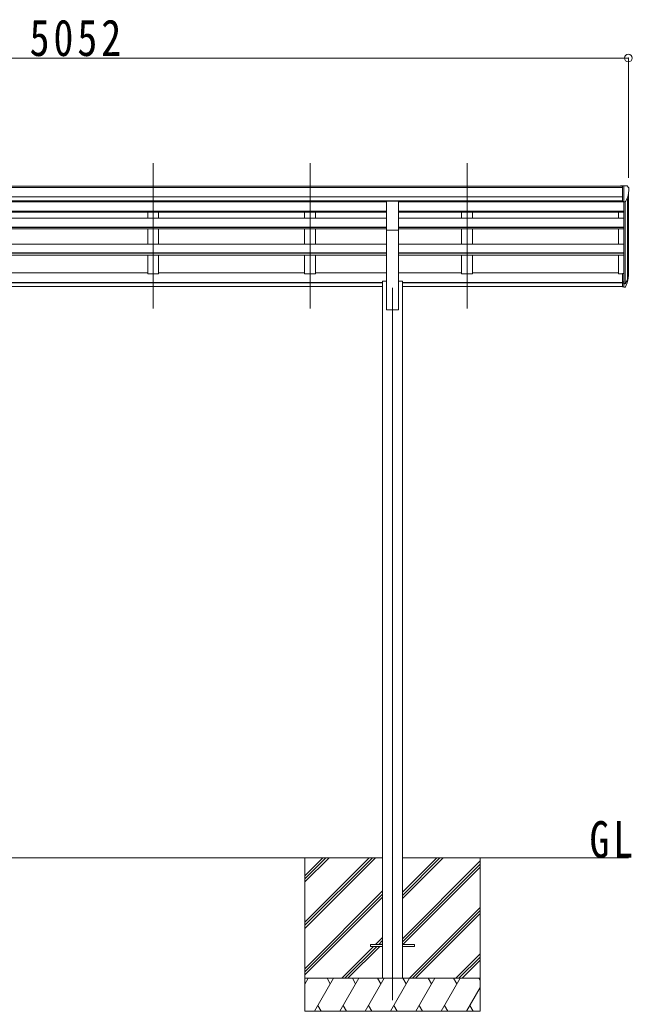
# Model space of a CAD drawing. Units: millimetres at full size, sheet at 1:35; details may follow other scales. Extents: x -9783 to 9892, y -6828 to 6752.
# Drawn here: x 3372 to 6165, y -4399 to 124 of the extents above; entities that cross this region are included whole.
import ezdxf

# ---------------------------------------------------------------- set-up
doc = ezdxf.new("R2010")
doc.units = ezdxf.units.MM
doc.header["$LTSCALE"] = 35
doc.header["$PDMODE"] = 32
doc.header["$PDSIZE"] = 35
for name, color, linetype, lineweight in [('0-0_0', 7, 'Continuous', 9), ('0-1_本体', 4, 'Continuous', 9), ('0-2_部品', 7, 'Continuous', 9), ('0-8_PARTS2', 2, 'Continuous', 9), ('0-A_寸法', 6, 'Continuous', 9)]:
    doc.layers.add(name, color=color, linetype=linetype, lineweight=lineweight)
doc.styles.add('ＭＳ ゴシック', font='')
doc.styles.get('ＭＳ ゴシック').set_extended_font_data('MS Gothic')

msp = doc.modelspace()

# ---------------------------------------------------------------- linework, layer by layer
at = {"layer": '0-0_0'}
for p, q in [((2217.16, -3699.12), (5026.76, -3699.12)), ((4671.96, -3699.12), (4671.96, -4399.12)), ((4671.96, -3993.3), (4966.14, -3699.12)), ((4671.96, -4007.44), (4980.28, -3699.12)), ((4671.96, -4021.58), (4994.42, -3699.12)), ((4671.96, -3809.45), (4782.29, -3699.12)), ((4671.96, -3795.31), (4768.15, -3699.12)), ((4671.96, -3781.17), (4754, -3699.12)), ((5117.16, -3699.12), (6147.96, -3699.12)), ((5117.16, -3884.75), (5302.79, -3699.12)), ((5117.16, -3870.61), (5288.65, -3699.12)), ((5117.16, -3856.46), (5274.5, -3699.12)), ((5471.96, -3699.12), (5471.96, -4399.12)), ((5117.16, -4068.6), (5471.96, -3713.8)), ((5117.16, -4082.74), (5471.96, -3727.94)), ((5119.42, -4094.62), (5471.96, -3742.08)), ((4671.96, -4205.43), (5026.76, -3850.63)), ((4671.96, -4219.57), (5026.76, -3864.77)), ((4671.96, -4233.71), (5026.76, -3878.91)), ((5148.76, -4249.12), (5471.96, -3925.93)), ((5162.91, -4249.12), (5471.96, -3940.07)), ((5177.05, -4249.12), (5471.96, -3954.21)), ((4994.9, -4094.62), (5026.76, -4062.76)), ((4840.4, -4249.12), (4985.9, -4103.62)), ((4854.54, -4249.12), (5000.04, -4103.62)), ((4868.68, -4249.12), (5014.18, -4103.62)), ((5009.04, -4094.62), (5026.76, -4076.9)), ((5023.18, -4094.62), (5026.76, -4091.05)), ((5360.9, -4249.12), (5471.96, -4138.06)), ((5375.04, -4249.12), (5471.96, -4152.2)), ((5389.18, -4249.12), (5471.96, -4166.35)), ((5471.96, -4249.12), (4671.96, -4249.12)), ((4671.96, -4276.62), (4687.84, -4249.12)), ((4716.7, -4399.12), (4803.31, -4249.12)), ((4788.31, -4275.1), (4773.31, -4249.12)), ((4832.17, -4399.12), (4918.78, -4249.12)), ((4903.77, -4275.1), (4888.77, -4249.12)), ((4947.64, -4399.12), (5034.25, -4249.12)), ((5019.25, -4275.1), (5004.24, -4249.12)), ((5063.11, -4399.12), (5149.72, -4249.12)), ((5134.72, -4275.1), (5119.71, -4249.12)), ((5178.58, -4399.12), (5265.19, -4249.12)), ((5250.19, -4275.1), (5235.19, -4249.12)), ((5294.05, -4399.12), (5380.66, -4249.12)), ((5350.66, -4249.12), (5365.66, -4275.1)), ((5466.13, -4249.12), (5471.96, -4259.22)), ((5409.52, -4399.12), (5471.96, -4290.98)), ((4731.7, -4373.14), (4746.7, -4399.12)), ((4847.17, -4373.14), (4862.17, -4399.12)), ((4962.64, -4373.14), (4977.64, -4399.12)), ((5078.11, -4373.14), (5093.11, -4399.12)), ((5193.58, -4373.14), (5208.58, -4399.12)), ((5309.05, -4373.14), (5324.05, -4399.12)), ((5424.52, -4373.14), (5439.52, -4399.12)), ((4671.96, -4399.12), (5471.96, -4399.12))]:
    msp.add_line(p, q, dxfattribs=at)
at = {"layer": '0-1_本体'}
for p, q in [((1122.46, -635), (6121.46, -635)), ((1122.46, -640.35), (6121.46, -640.35)), ((6147.96, -1035.99), (6147.96, -671.75)), ((1122.46, -683.87), (6121.46, -683.88)), ((1122.46, -701.55), (6121.46, -701.55)), ((2199.46, -703.92), (5044.46, -703.92)), ((2199.46, -706.39), (5044.46, -706.39)), ((3954.96, -703.92), (3954.96, -706.39)), ((4004.96, -703.92), (4004.96, -706.39)), ((4670.96, -703.92), (4670.96, -706.39)), ((4720.96, -703.92), (4720.96, -706.39)), ((5099.46, -704.04), (6121.46, -704.04)), ((5099.46, -706.39), (6127.96, -706.39)), ((5386.96, -703.92), (5386.96, -706.39)), ((5436.96, -703.92), (5436.96, -706.39)), ((6127.96, -706.38), (6127.96, -1033.82)), ((6133.96, -705.9), (6133.96, -1078.26)), ((6143.67, -690.55), (6143.67, -1060.26)), ((2199.46, -748.58), (5044.46, -748.58)), ((2199.46, -749.97), (5044.46, -749.97)), ((2199.46, -753.67), (5044.46, -753.67)), ((3954.96, -753.67), (3954.96, -780.91)), ((4004.96, -753.67), (4004.96, -780.91)), ((4670.96, -753.67), (4670.96, -780.91)), ((4720.96, -753.67), (4720.96, -780.91)), ((5099.46, -748.58), (6127.96, -748.58)), ((5099.46, -749.97), (6127.96, -749.97)), ((5099.46, -753.67), (6127.96, -753.67)), ((5386.96, -753.67), (5386.96, -780.91)), ((5436.96, -753.67), (5436.96, -780.91)), ((6102.96, -780.91), (6102.96, -753.67)), ((2199.46, -780.91), (5044.46, -780.91)), ((5099.46, -780.91), (6127.96, -780.91)), ((2199.46, -821.64), (5044.46, -821.64)), ((2199.46, -823.12), (5044.46, -823.12)), ((2199.46, -829.93), (5044.46, -829.93)), ((3954.96, -829.93), (3954.96, -899.42)), ((4004.96, -829.93), (4004.96, -899.42)), ((4670.96, -829.93), (4670.96, -899.42)), ((4720.96, -829.93), (4720.96, -899.42)), ((5044.46, -1199.12), (5044.46, -835.18)), ((5099.46, -821.64), (6127.96, -821.64)), ((5099.46, -823.12), (6127.96, -823.12)), ((5099.46, -829.93), (6127.96, -829.93)), ((5099.46, -1199.12), (5099.46, -835.18)), ((5386.96, -829.93), (5386.96, -899.42)), ((5436.96, -829.93), (5436.96, -899.42)), ((6102.96, -899.42), (6102.96, -829.93)), ((2199.46, -899.42), (5044.46, -899.42)), ((5099.46, -899.42), (6127.96, -899.42)), ((2199.46, -938.74), (5044.46, -938.74)), ((2199.46, -940.22), (5044.46, -940.22)), ((2199.46, -949.69), (5044.46, -949.69)), ((3954.96, -949.69), (3954.96, -1034.65)), ((4670.96, -949.69), (4670.96, -1034.65)), ((5099.46, -938.74), (6127.96, -938.74)), ((5099.46, -940.22), (6127.96, -940.22)), ((5099.46, -949.69), (6127.96, -949.69)), ((5386.96, -949.69), (5386.96, -1034.65)), ((6102.96, -1034.65), (6102.96, -949.69)), ((3288.96, -1029.85), (3954.96, -1029.85)), ((4004.96, -1029.85), (4670.96, -1029.85)), ((4720.96, -1029.85), (5044.46, -1029.85)), ((5099.46, -1029.85), (5386.96, -1029.85)), ((5436.96, -1029.85), (6102.96, -1029.85)), ((6121.46, -1034.65), (6102.96, -1034.65)), ((2216.96, -1074.16), (5026.96, -1074.16)), ((2216.96, -1075.54), (5026.96, -1075.54)), ((5026.96, -1069.12), (5044.46, -1069.12)), ((5026.96, -1069.12), (5026.96, -4249.12)), ((5099.46, -1069.12), (5116.96, -1069.12)), ((5116.96, -1069.12), (5116.96, -4249.12)), ((5116.96, -1074.16), (6121.46, -1074.16)), ((5116.96, -1075.54), (6121.46, -1075.54)), ((2216.96, -1092.71), (5026.96, -1092.71)), ((5116.96, -1092.71), (6121.46, -1092.71)), ((5044.46, -1199.12), (5099.46, -1199.12))]:
    msp.add_line(p, q, dxfattribs=at)
for points in [[(4004.96, -949.69), (4004.96, -1034.65), (3954.96, -1034.65)], [(4720.96, -949.69), (4720.96, -1034.65), (4670.96, -1034.65)], [(5436.96, -949.69), (5436.96, -1034.65), (5386.96, -1034.65)]]:
    msp.add_lwpolyline(points, dxfattribs=at)
at = {"layer": '0-2_部品'}
for p, q in [((6121.46, -633.39), (6111.46, -633.48)), ((6111.46, -635), (6111.46, -633.48)), ((6121.46, -705.38), (6121.46, -633.39)), ((6139.96, -633.39), (6121.46, -633.39)), ((6127.96, -706.38), (6127.96, -633.39)), ((6139.96, -633.39), (6142.29, -633.54)), ((6143.05, -633.96), (6147.11, -639.77)), ((6149.96, -642.77), (6149.96, -643.39)), ((5044.46, -703.26), (5099.46, -703.26)), ((5044.46, -835.33), (5044.46, -703.26)), ((5099.46, -835.33), (5099.46, -703.26)), ((6121.46, -705.38), (6127.96, -705.38)), ((6127.96, -706.38), (6133.17, -706.06)), ((6135.58, -704.57), (6144.86, -688.5)), ((5044.46, -835.33), (5099.46, -835.33)), ((6121.46, -1033.82), (6121.46, -1094.89)), ((6121.46, -1033.82), (6127.96, -1033.82)), ((6127.96, -1033.82), (6127.96, -1095.71)), ((6121.46, -1072.13), (6127.96, -1072.13)), ((6121.46, -1077.53), (6127.96, -1077.53)), ((6127.96, -1078.53), (6133.09, -1078.53)), ((6127.96, -1080.53), (6132.8, -1080.53)), ((6134.39, -1077.78), (6144.14, -1059.37)), ((6145.56, -1059.86), (6135.4, -1079.03)), ((6142.98, -1076.72), (6135.4, -1094.21)), ((6121.46, -1094.89), (6127.96, -1094.89)), ((6127.96, -1095.71), (6132.8, -1095.71))]:
    msp.add_line(p, q, dxfattribs=at)
at = {"layer": '0-2_部品', "color": 4}
for p, q in [((4972.16, -4094.62), (4972.16, -4103.62)), ((5026.96, -4094.62), (4972.16, -4094.62)), ((5026.96, -4103.62), (4972.16, -4103.62)), ((5171.76, -4094.62), (5116.96, -4094.62))]:
    msp.add_line(p, q, dxfattribs=at)
msp.add_lwpolyline([(5171.76, -4094.62), (5171.76, -4103.62), (5116.96, -4103.62)], dxfattribs=at)
at = {"layer": '0-2_部品'}
for centre, radius, start, end in [((6142.23, -634.54), 1, 35, 86.5), ((5947.96, -643.39), 202, 347.09739, 0), ((6146.96, -642.77), 3, 0, 87), ((6132.98, -703.07), 3, 273.5, 330), ((6060.01, -1033.42), 88.05, 342.78929, 2.77608), ((6059.3, -1037.69), 89.07, 345.58812, 5.50424), ((6132.8, -1077.53), 3, 270, 330), ((6133.09, -1077.03), 1.5, 270, 330), ((6014.74, -1040.64), 133.22, 344.28698, 356.72013), ((6132.8, -1092.71), 3, 270, 330)]:
    msp.add_arc(centre, radius, start, end, dxfattribs=at)
at = {"layer": '0-8_PARTS2'}
for p, q in [((3979.96, -1192.91), (3979.96, -530.39)), ((4695.96, -1192.91), (4695.96, -530.39)), ((5411.96, -1192.91), (5411.96, -530.39)), ((5071.96, -1099.12), (5071.96, -4349.12))]:
    msp.add_line(p, q, dxfattribs=at)
at = {"layer": '0-A_寸法'}
for p, q in [((1095.96, -50.76), (6147.96, -50.76)), ((6147.96, -50.76), (6147.96, -596.38))]:
    msp.add_line(p, q, dxfattribs=at)
msp.add_point((6147.96, -50.76), dxfattribs=at)

# ---------------------------------------------------------------- texts
at = {"layer": '0-0_0', "insert": (5970.8, -3701.56), "char_height": 166.8, "attachment_point": 7, "style": 'ＭＳ ゴシック'}
msp.add_mtext('\\T1.19;\\W0.8;GL', dxfattribs=at)
at = {"layer": '0-A_寸法', "color": 7, "insert": (3416.33, -43.76), "char_height": 166.8, "attachment_point": 7, "style": 'ＭＳ ゴシック'}
msp.add_mtext('\\T1.2;\\W0.8;5052', dxfattribs=at)

doc.saveas('drawing.dxf')
